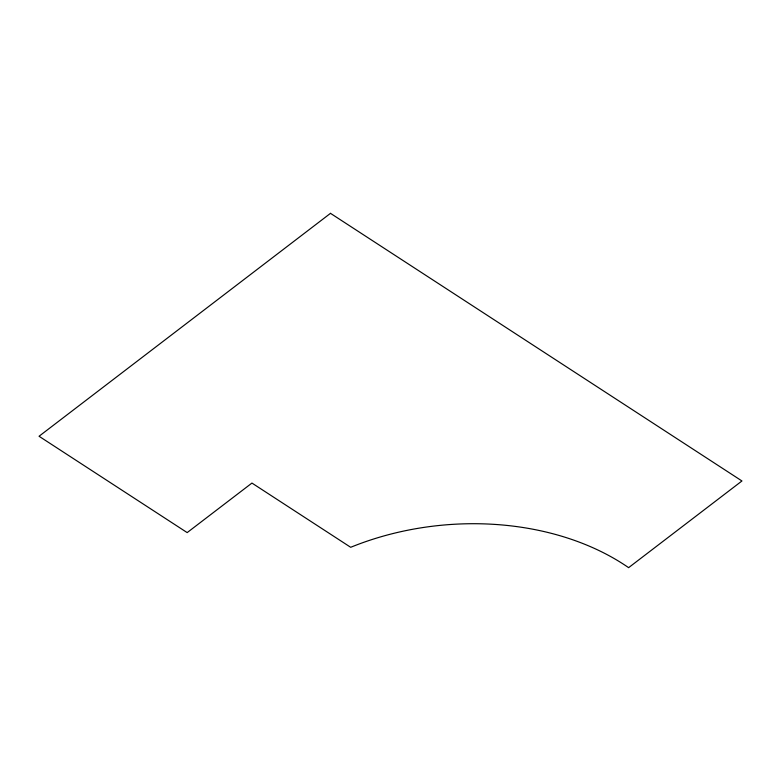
<?xml version="1.0" encoding="UTF-8"?>
<svg xmlns="http://www.w3.org/2000/svg" width="781" height="781" viewBox="0 0 781 781"><rect width="100%" height="100%" fill="white"/><g stroke="black" fill="none" stroke-linecap="round" stroke-linejoin="round"><path stroke-width="1.17" d="M330.49 213.34L39.05 436.257L187.176 532.603L251.941 483.068L350.689 547.296A236.682 166.773 -5.2 0 1 628.617 567.66L741.95 480.969L330.49 213.34"/></g></svg>
